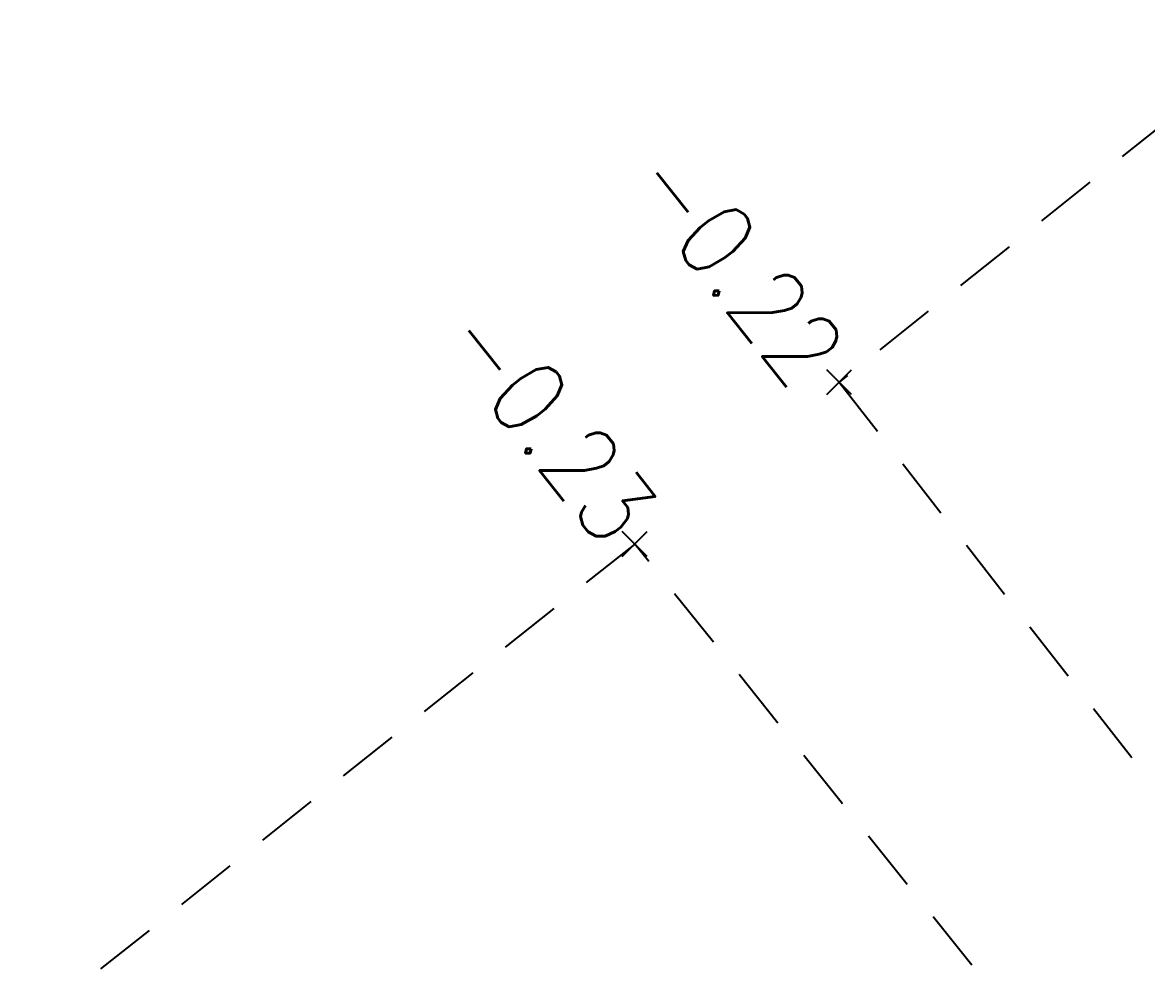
# Model space of a CAD drawing. Extents: x 3463485 to 3463732, y 5485922 to 5486179.
# Drawn here: x 3463603.33 to 3463610.12, y 5486047.69 to 5486053.43 of the extents above; entities that cross this region are included whole.
import ezdxf

# ---------------------------------------------------------------- set-up
doc = ezdxf.new("R2010")
doc.units = 0
doc.linetypes.add('AUSGEZOGEN', pattern=[0])
doc.linetypes.add('GESTRICHELT1', pattern=[0.625, 0.375, -0.25])
doc.layers.add('AUFNAHME_270513', color=2, linetype='AUSGEZOGEN')
doc.styles.get("Standard").update_dxf_attribs({"font": 'ROMANS'})

msp = doc.modelspace()

# ---------------------------------------------------------------- linework, layer by layer
at = {"layer": 'AUFNAHME_270513', "color": 1, "linetype": 'GESTRICHELT1'}
for p, q in [((3463616.13627, 5486057.53068, -0.221), (3463608.26694, 5486051.2587)), ((3463608.26694, 5486051.2587, -0.223), (3463611.03902, 5486047.70317)), ((3463607.03103, 5486050.28079, -0.233), (3463599.34269, 5486044.16681, -0.233)), ((3463609.85031, 5486046.75976), (3463607.03103, 5486050.28079, -0.233))]:
    msp.add_line(p, q, dxfattribs=at)
at = {"layer": 'AUFNAHME_270513', "color": 1}
for p, q in [((3463608.19194, 5486051.1837), (3463608.34194, 5486051.3337)), ((3463608.34194, 5486051.1837), (3463608.19194, 5486051.3337)), ((3463606.95603, 5486050.20579), (3463607.10603, 5486050.35579)), ((3463607.10603, 5486050.20579), (3463606.95603, 5486050.35579))]:
    msp.add_line(p, q, dxfattribs=at)
at = {"layer": 'AUFNAHME_270513'}
for p in [(3463608.26694, 5486051.2587, -0.223), (3463607.03103, 5486050.28079, -0.233)]:
    msp.add_point(p, dxfattribs=at)

# ---------------------------------------------------------------- texts
at = {"layer": 'AUFNAHME_270513', "color": 4, "width": 0.875}
for s, p in [('-0.22', (3463606.97206, 5486052.45652)), ('-0.23', (3463605.83616, 5486051.5036))]:
    msp.add_text(s, height=0.45, rotation=308.5, dxfattribs=at).set_placement(p)

doc.saveas('drawing.dxf')
